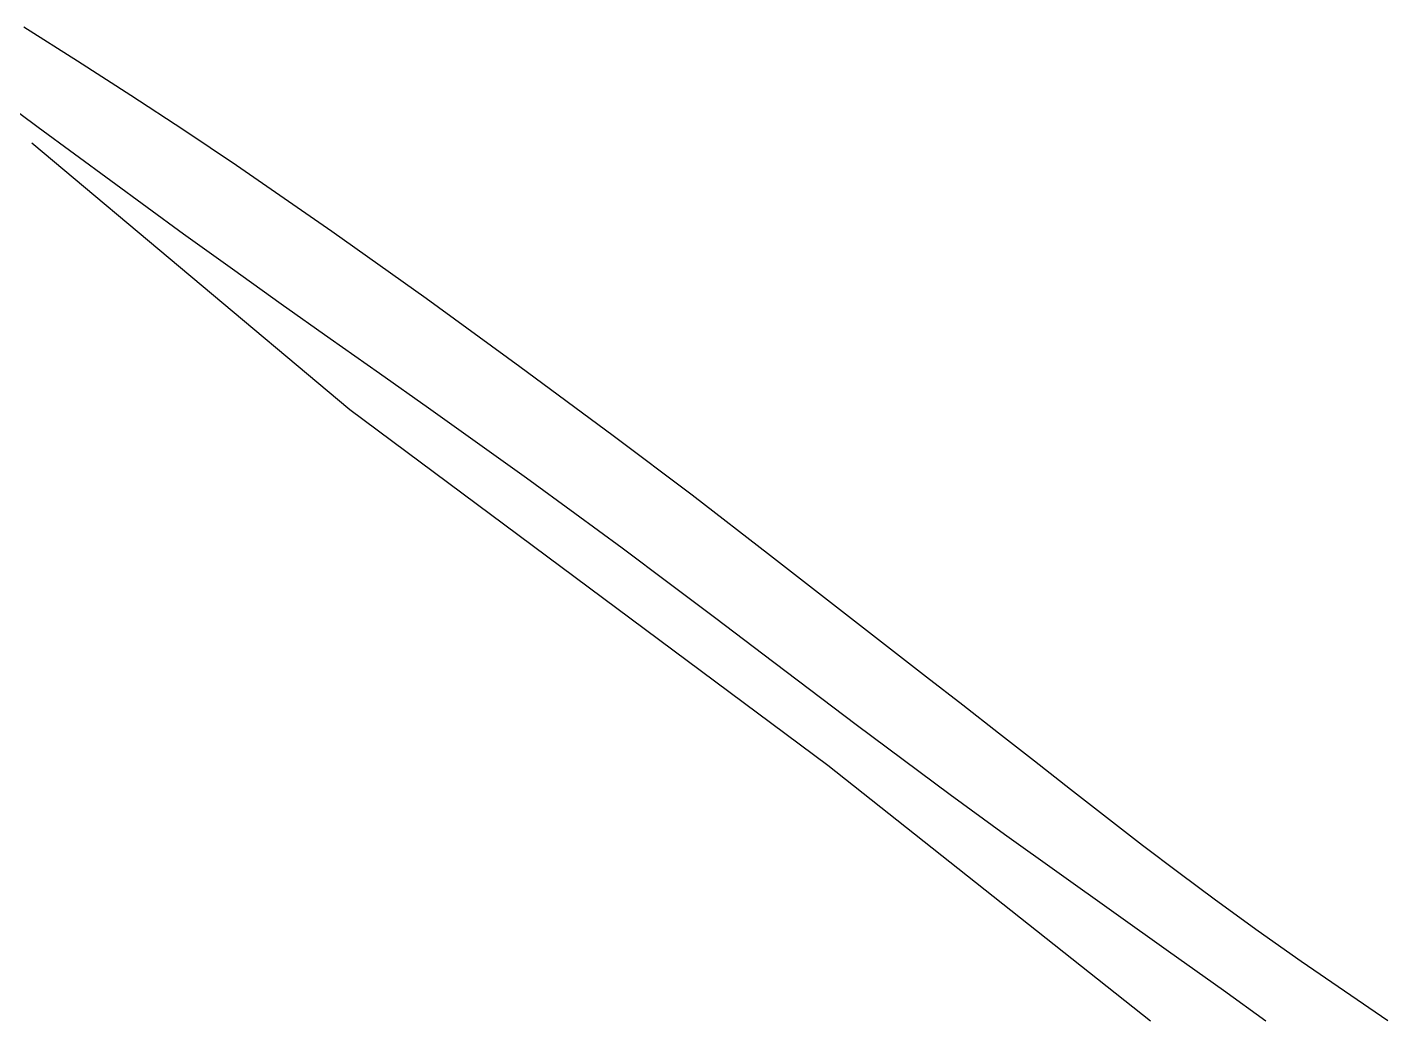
# Model space of a CAD drawing. Header units: millimetres. Extents: x 156000 to 157001, y 155000 to 156000.
# Drawn here: x 156174.54 to 156219.64, y 155000 to 155032.92 of the extents above; entities that cross this region are included whole.
import ezdxf

# ---------------------------------------------------------------- set-up
doc = ezdxf.new("R2010")
doc.units = ezdxf.units.MM
doc.layers.add('W0071', color=7, linetype='CONTINUOUS')
doc.layers.add('W0330', color=7, linetype='CONTINUOUS')

msp = doc.modelspace()

# ---------------------------------------------------------------- linework, layer by layer
at = {"layer": 'W0071'}
for points in [[(156219.642, 155000), (156218.211, 155000.977), (156216.776, 155001.968), (156215.349, 155002.972), (156213.935, 155003.995), (156212.721, 155004.897), (156211.515, 155005.811), (156210.317, 155006.733), (156209.123, 155007.663), (156207.933, 155008.596), (156206.743, 155009.529), (156205.551, 155010.46), (156204.355, 155011.386), (156201.764, 155013.394), (156199.178, 155015.408), (156196.582, 155017.41), (156193.965, 155019.384), (156190.877, 155021.666), (156187.772, 155023.928), (156184.643, 155026.155), (156181.482, 155028.337), (156179.735, 155029.507), (156177.975, 155030.658), (156176.205, 155031.793), (156174.429, 155032.918)], [(156172.505, 155031.39), (156174.905, 155029.609), (156177.313, 155027.837), (156179.728, 155026.076), (156181.343, 155024.91), (156182.965, 155023.753), (156184.59, 155022.601), (156186.218, 155021.452), (156187.845, 155020.303), (156189.469, 155019.149), (156191.088, 155017.988), (156192.7, 155016.818), (156194.265, 155015.666), (156195.822, 155014.504), (156197.374, 155013.335), (156198.924, 155012.163), (156200.473, 155010.99), (156202.024, 155009.819), (156203.579, 155008.655), (156205.141, 155007.499), (156206.94, 155006.187), (156208.748, 155004.887), (156210.562, 155003.595), (156212.377, 155002.306), (156214.191, 155001.014), (156215.602, 155000)]]:
    msp.add_lwpolyline(points, dxfattribs=at)
at = {"layer": 'W0330'}
msp.add_lwpolyline([(156174.699, 155029.09), (156185.235, 155020.249), (156201.082, 155008.473), (156211.781, 155000)], dxfattribs=at)

doc.saveas('drawing.dxf')
